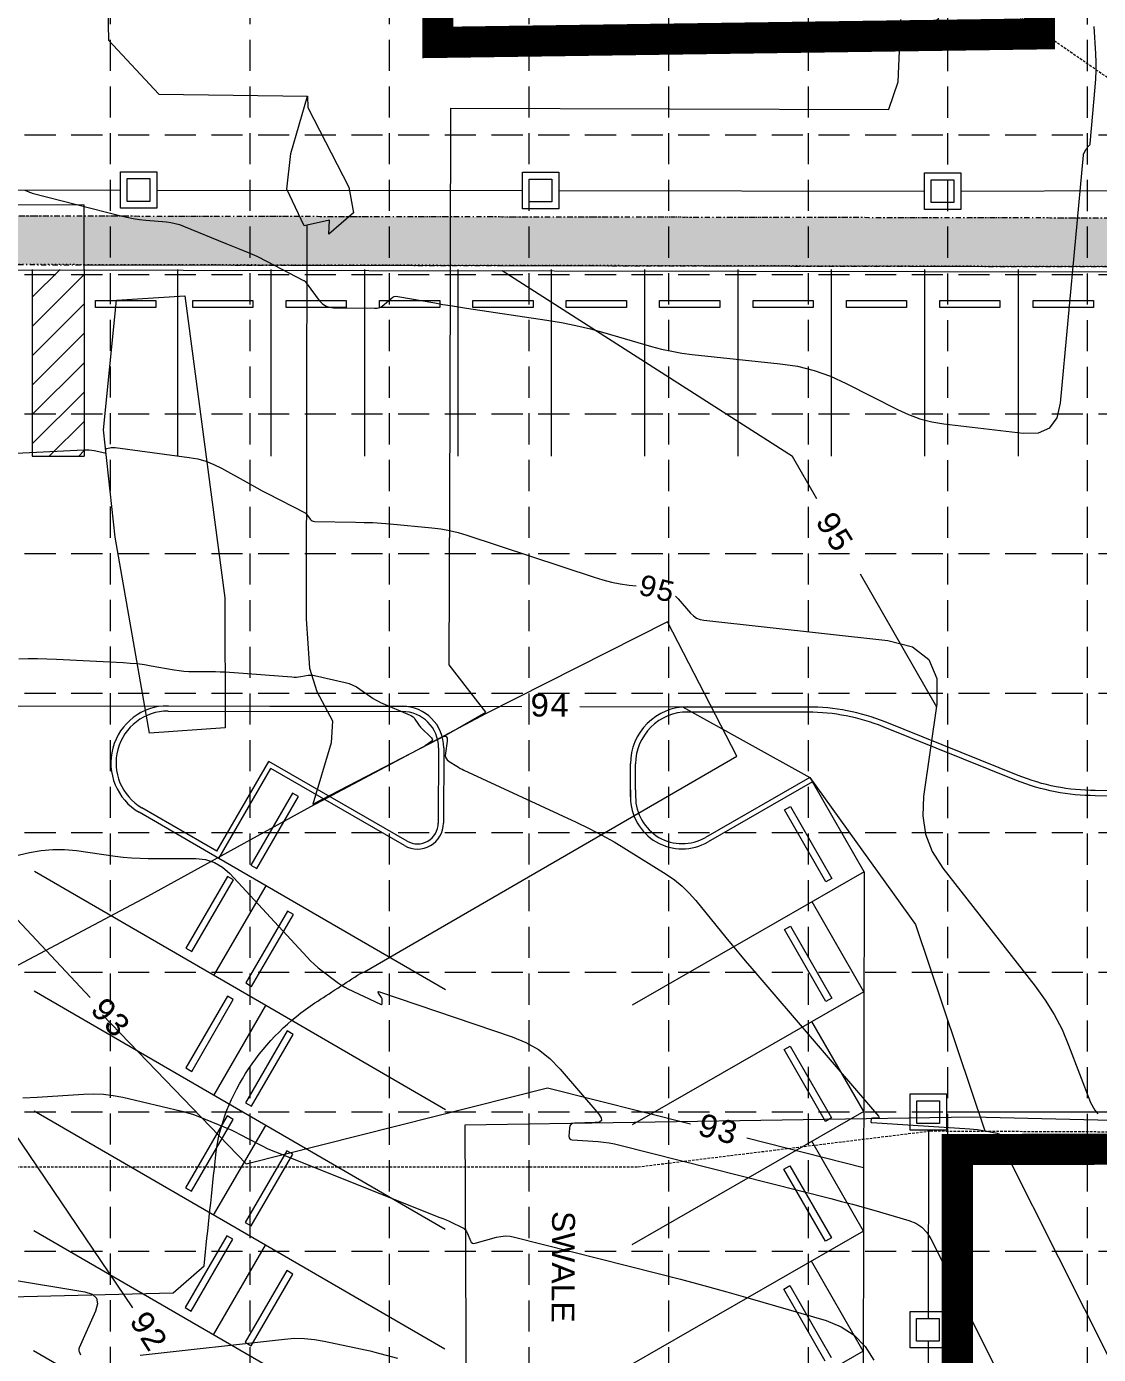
# Model space of a CAD drawing. Extents: x 4841 to 5381, y 4863 to 5725.
# Drawn here: x 5049.2 to 5152.5, y 5283.8 to 5411.8 of the extents above; entities that cross this region are included whole.
import ezdxf
from ezdxf.enums import TextEntityAlignment as Align

# ---------------------------------------------------------------- set-up
doc = ezdxf.new("R2010")
doc.units = 0
doc.header["$MEASUREMENT"] = 0
for name, pattern in [('DASHDOT', [1, 0.5, -0.25, 0, -0.25]), ('DASHED', [0.75, 0.5, -0.25]), ('DOT', [0.25, 0, -0.25]), ('HIDDEN', [0.375, 0.25, -0.125])]:
    doc.linetypes.add(name, pattern=pattern)
for name, color, linetype, lineweight in [('19', 7, 'Continuous', 0), ('2', 7, 'Continuous', 0), ('21', 7, 'Continuous', 0), ('26', 7, 'Continuous', 0), ('27', 7, 'Continuous', 0), ('3', 7, 'Continuous', 0), ('30', 7, 'Continuous', 0), ('EC', 35, 'Continuous', 0), ('PC', 35, 'Continuous', 0)]:
    doc.layers.add(name, color=color, linetype=linetype, lineweight=lineweight)
doc.layers.add('GRID', color=254, linetype='HIDDEN')
doc.layers.add('LIMITS OF DISTURBANCE', color=1, linetype='HIDDEN')
doc.styles.add('MONOTXT', font='MONOTXT')
doc.styles.get("Standard").update_dxf_attribs({"font": 'ARIAL.TTF'})

msp = doc.modelspace()

# ---------------------------------------------------------------- hatches: boundary and pattern name
at = {"layer": '26', "linetype": 'DASHDOT', "lineweight": 0}
msp.add_hatch(color=252, dxfattribs=at).paths.add_polyline_path([(5161.26, 5393.34), (5018.89, 5393.6), (5018.94, 5425.6), (5013.15, 5425.61), (5013.09, 5394.44), (5008.82, 5394.45), (5008.81, 5388.94), (5161.26, 5388.67)])

# ---------------------------------------------------------------- linework, layer by layer
at = {"layer": '2', "color": 7, "linetype": 'HIDDEN', "lineweight": 0}
for p, q in [((5181.17, 5387.7), (5144.97, 5412.7)), ((5108.13, 5301.91), (5136.3, 5305.37)), ((5136.3, 5305.37), (5193.12, 5305.12)), ((5031.69, 5301.91), (5108.13, 5301.91))]:
    msp.add_line(p, q, dxfattribs=at)
at = {"layer": '21', "color": 7, "linetype": 'Continuous', "lineweight": 0}
for p, q in [((5022.09, 5396.12), (5058.27, 5396.06)), ((5139.25, 5395.94), (5177.51, 5396.14)), ((5061.76, 5396.06), (5097.01, 5396)), ((5100.51, 5396), (5135.75, 5395.94)), ((5137.87, 5307.2), (5162.11, 5307.2)), ((5136.13, 5305.44), (5136.1, 5287.3)), ((5136.1, 5285.11), (5136.05, 5259.3))]:
    msp.add_line(p, q, dxfattribs=at)
for points in [[(5058.27, 5397.83), (5061.76, 5397.83), (5061.76, 5394.32), (5058.27, 5394.32)], [(5097.01, 5397.77), (5100.51, 5397.77), (5100.51, 5394.26), (5097.01, 5394.26)], [(5135.75, 5397.71), (5139.25, 5397.71), (5139.25, 5394.2), (5135.75, 5394.2)], [(5058.91, 5397.16), (5061.1, 5397.16), (5061.1, 5394.97), (5058.91, 5394.97)], [(5097.65, 5397.1), (5099.84, 5397.1), (5099.84, 5394.91), (5097.65, 5394.91)], [(5136.4, 5397.04), (5138.58, 5397.04), (5138.58, 5394.85), (5136.4, 5394.85)], [(5134.38, 5308.95), (5137.87, 5308.95), (5137.87, 5305.44), (5134.38, 5305.44)], [(5135.01, 5308.28), (5137.2, 5308.28), (5137.2, 5306.09), (5135.01, 5306.09)], [(5134.35, 5287.97), (5137.85, 5287.97), (5137.85, 5284.46), (5134.35, 5284.46)], [(5134.99, 5287.3), (5137.17, 5287.3), (5137.17, 5285.11), (5134.99, 5285.11)]]:
    msp.add_lwpolyline(points, close=True, dxfattribs=at)
at = {"layer": '26', "color": 41, "linetype": 'DOT', "lineweight": 0}
for p, q in [((5161.26, 5393.34), (5018.89, 5393.6)), ((5161.26, 5388.67), (5008.75, 5388.95))]:
    msp.add_line(p, q, dxfattribs=at)
at = {"layer": '26', "color": 252, "linetype": 'DASHDOT', "lineweight": 0}
for p, q in [((5161.26, 5393.34), (5018.89, 5393.6)), ((5008.81, 5388.94), (5161.26, 5388.67))]:
    msp.add_line(p, q, dxfattribs=at)
at = {"layer": '27', "color": 7, "linetype": 'Continuous', "lineweight": 0}
for p, q in [((5025.26, 5394.67), (5054.76, 5394.65)), ((5054.76, 5388.41), (5054.76, 5394.65)), ((5025.75, 5388.41), (5153.75, 5388.18)), ((5052.43, 5388.41), (5049.76, 5385.73)), ((5049.76, 5388.41), (5049.76, 5370.41)), ((5054.76, 5388.86), (5154.25, 5388.68)), ((5054.76, 5388.41), (5054.76, 5370.41)), ((5063.76, 5388.41), (5063.76, 5370.41)), ((5072.76, 5388.41), (5072.76, 5370.41)), ((5081.76, 5388.41), (5081.76, 5370.41)), ((5090.76, 5388.41), (5090.76, 5370.41)), ((5099.76, 5388.41), (5099.76, 5370.41)), ((5108.76, 5388.41), (5108.76, 5370.41)), ((5117.76, 5388.41), (5117.76, 5370.41)), ((5126.76, 5388.41), (5126.76, 5370.41)), ((5135.76, 5388.41), (5135.76, 5370.41)), ((5144.76, 5388.41), (5144.76, 5370.41)), ((5054.76, 5387.91), (5049.76, 5382.91)), ((5054.76, 5385.08), (5049.76, 5380.08)), ((5054.76, 5382.25), (5049.76, 5377.25)), ((5054.76, 5379.42), (5049.76, 5374.42)), ((5054.76, 5376.59), (5049.76, 5371.59)), ((5054.76, 5373.76), (5051.4, 5370.41)), ((5054.76, 5370.39), (5049.76, 5370.39)), ((5062.83, 5346.34), (5085.41, 5346.3)), ((5112.41, 5346.25), (5124.59, 5346.23)), ((5062.84, 5345.84), (5085.41, 5345.8)), ((5112.41, 5345.75), (5124.59, 5345.73)), ((5088.91, 5342.3), (5088.88, 5335.03)), ((5089.41, 5342.29), (5089.38, 5335.03)), ((5067.54, 5332.33), (5072.56, 5340.98)), ((5067.73, 5331.64), (5072.74, 5340.3)), ((5085.88, 5333.31), (5072.56, 5340.97)), ((5085.63, 5332.87), (5072.74, 5340.29)), ((5107.4, 5337.57), (5107.4, 5340.77)), ((5107.9, 5338.26), (5107.9, 5340.76)), ((5124.69, 5339.44), (5114.64, 5333.66)), ((5124.94, 5339.01), (5114.89, 5333.23)), ((5124.69, 5339.44), (5124.94, 5339.01)), ((5129.93, 5330.34), (5124.94, 5339.01)), ((5074.83, 5337.93), (5070.82, 5331)), ((5071.4, 5330.67), (5075.41, 5337.59)), ((5075.41, 5337.59), (5074.83, 5337.93)), ((5107.4, 5338.26), (5107.4, 5337.57)), ((5107.9, 5338.26), (5107.9, 5337.57)), ((5067.73, 5331.64), (5060.07, 5336.08)), ((5067.54, 5332.33), (5060.32, 5336.52)), ((5122.26, 5336.32), (5122.84, 5336.65)), ((5126.25, 5329.38), (5122.26, 5336.32)), ((5122.84, 5336.65), (5126.83, 5329.71)), ((5089.59, 5318.97), (5067.73, 5331.64)), ((5070.82, 5331), (5071.4, 5330.67)), ((5072.27, 5317.45), (5049.97, 5330.38)), ((5068.58, 5329.91), (5064.56, 5322.99)), ((5065.14, 5322.65), (5069.15, 5329.57)), ((5069.15, 5329.57), (5068.58, 5329.91)), ((5129.93, 5330.34), (5107.58, 5317.49)), ((5126.83, 5329.71), (5126.25, 5329.38)), ((5129.93, 5330.34), (5129.48, 5076.62)), ((5067.27, 5320.35), (5072.29, 5329)), ((5129.91, 5318.79), (5124.92, 5327.46)), ((5074.34, 5326.56), (5070.33, 5319.64)), ((5070.9, 5319.3), (5074.92, 5326.22)), ((5074.92, 5326.22), (5074.34, 5326.56)), ((5122.24, 5324.77), (5122.82, 5325.1)), ((5126.23, 5317.83), (5122.24, 5324.77)), ((5122.82, 5325.1), (5126.81, 5318.17)), ((5064.56, 5322.99), (5065.14, 5322.65)), ((5070.33, 5319.64), (5070.9, 5319.3)), ((5072.25, 5305.91), (5049.95, 5318.83)), ((5068.56, 5318.36), (5064.54, 5311.44)), ((5065.12, 5311.11), (5069.13, 5318.03)), ((5069.13, 5318.03), (5068.56, 5318.36)), ((5129.91, 5318.79), (5107.56, 5305.95)), ((5126.81, 5318.17), (5126.23, 5317.83)), ((5067.25, 5308.8), (5072.27, 5317.45)), ((5089.57, 5307.42), (5072.27, 5317.45)), ((5129.89, 5307.25), (5124.9, 5315.92)), ((5074.32, 5315.01), (5070.31, 5308.09)), ((5070.88, 5307.76), (5074.9, 5314.68)), ((5074.9, 5314.68), (5074.32, 5315.01)), ((5122.22, 5313.22), (5122.8, 5313.55)), ((5126.21, 5306.29), (5122.22, 5313.22)), ((5122.8, 5313.55), (5126.79, 5306.62)), ((5064.54, 5311.44), (5065.12, 5311.11)), ((5070.31, 5308.09), (5070.88, 5307.76)), ((5072.23, 5294.36), (5049.93, 5307.28)), ((5068.54, 5306.81), (5064.52, 5299.89)), ((5069.11, 5306.48), (5068.54, 5306.81)), ((5129.89, 5307.25), (5107.54, 5294.4)), ((5126.79, 5306.62), (5126.21, 5306.29)), ((5065.1, 5299.56), (5069.11, 5306.48)), ((5067.23, 5297.25), (5072.25, 5305.91)), ((5089.55, 5295.87), (5072.25, 5305.91)), ((5129.87, 5295.7), (5124.88, 5304.37)), ((5074.3, 5303.46), (5070.29, 5296.54)), ((5070.86, 5296.21), (5074.88, 5303.13)), ((5074.88, 5303.13), (5074.3, 5303.46)), ((5122.2, 5301.67), (5122.78, 5302.01)), ((5126.19, 5294.74), (5122.2, 5301.67)), ((5122.78, 5302.01), (5126.77, 5295.07)), ((5064.52, 5299.89), (5065.1, 5299.56)), ((5070.29, 5296.54), (5070.86, 5296.21)), ((5072.21, 5282.81), (5049.91, 5295.74)), ((5068.52, 5295.27), (5064.5, 5288.35)), ((5069.09, 5294.93), (5068.52, 5295.27)), ((5129.87, 5295.7), (5107.52, 5282.85)), ((5126.77, 5295.07), (5126.19, 5294.74)), ((5065.08, 5288.01), (5069.09, 5294.93)), ((5067.21, 5285.71), (5072.23, 5294.36)), ((5089.53, 5284.33), (5072.23, 5294.36)), ((5129.84, 5284.15), (5124.86, 5292.82)), ((5074.28, 5291.92), (5070.27, 5285)), ((5070.84, 5284.66), (5074.86, 5291.58)), ((5074.86, 5291.58), (5074.28, 5291.92)), ((5122.18, 5290.13), (5122.76, 5290.46)), ((5126.17, 5283.19), (5122.18, 5290.13)), ((5122.76, 5290.46), (5126.75, 5283.52)), ((5064.5, 5288.35), (5065.08, 5288.01)), ((5070.27, 5285), (5070.84, 5284.66)), ((5072.19, 5271.26), (5049.89, 5284.19)), ((5129.84, 5284.15), (5107.5, 5271.31))]:
    msp.add_line(p, q, dxfattribs=at)
for points in [[(5044.79, 5427.92), (5045.12, 5421.19), (5056.17, 5421.65), (5056.87, 5421.14), (5057.11, 5410.52), (5061.94, 5405.29), (5076.29, 5405.11)], [(5076.21, 5392.68), (5076.14, 5354.72), (5076.46, 5349.98), (5077.17, 5347.71), (5078.68, 5344.91), (5078.57, 5342.78), (5076.78, 5336.88), (5089.69, 5343.56), (5093.46, 5345.72), (5089.95, 5350.3), (5090.04, 5374.81), (5090.11, 5403.96), (5132.3, 5403.83), (5132.31, 5403.84), (5133.22, 5406.48), (5133.45, 5412.49)], [(5076.29, 5405.11), (5076.31, 5404.02), (5080.28, 5396.34), (5080.71, 5393.87), (5078.35, 5391.8), (5078.4, 5393.15), (5075.97, 5392.61), (5074.3, 5396.14), (5074.67, 5399.57), (5076.29, 5405.11)], [(5061.07, 5343.7), (5057.75, 5362.61), (5056.63, 5372.94), (5057.87, 5385.43), (5064.46, 5385.86), (5068.3, 5356.74), (5068.34, 5344.21), (5061.07, 5343.7)], [(5061.66, 5385.41), (5061.66, 5384.74), (5055.86, 5384.74), (5055.86, 5385.41), (5061.66, 5385.41)], [(5071.02, 5385.41), (5071.02, 5384.74), (5065.22, 5384.74), (5065.22, 5385.41), (5071.02, 5385.41)], [(5080.02, 5385.41), (5080.02, 5384.74), (5074.22, 5384.74), (5074.22, 5385.41), (5080.02, 5385.41)], [(5089.02, 5385.41), (5089.02, 5384.74), (5083.22, 5384.74), (5083.22, 5385.41), (5089.02, 5385.41)], [(5098.02, 5385.41), (5098.02, 5384.74), (5092.22, 5384.74), (5092.22, 5385.41), (5098.02, 5385.41)], [(5107.02, 5385.41), (5107.02, 5384.74), (5101.22, 5384.74), (5101.22, 5385.41), (5107.02, 5385.41)], [(5116.02, 5385.41), (5116.02, 5384.74), (5110.22, 5384.74), (5110.22, 5385.41), (5116.02, 5385.41)], [(5125.02, 5385.41), (5125.02, 5384.74), (5119.22, 5384.74), (5119.22, 5385.41), (5125.02, 5385.41)], [(5134.02, 5385.41), (5134.02, 5384.74), (5128.22, 5384.74), (5128.22, 5385.41), (5134.02, 5385.41)], [(5143.02, 5385.41), (5143.02, 5384.74), (5137.22, 5384.74), (5137.22, 5385.41), (5143.02, 5385.41)], [(5152.02, 5385.41), (5152.02, 5384.74), (5146.22, 5384.74), (5146.22, 5385.41), (5152.02, 5385.41)], [(5117.66, 5341.49), (5110.97, 5354.45), (5093.5, 5345.62), (5076.57, 5336.6), (5060.85, 5327.97), (5029.67, 5311.42), (5011.96, 5301.63), (5011.96, 5300.57), (5013.32, 5298.82), (5012.92, 5284.33), (5028.68, 5284.59), (5028.25, 5289.86), (5043.66, 5289.29), (5063.33, 5289.75), (5066.31, 5292.36)], [(5081.38, 5320.56), (5081.78, 5320.71), (5117.66, 5341.49)], [(5028.25, 5128.18), (5090.44, 5128.78), (5085.33, 5179.69), (5091.27, 5229.37), (5091.62, 5279.25), (5091.47, 5305.96), (5140.33, 5306.74), (5186.05, 5305.63), (5210.44, 5306.07)]]:
    msp.add_lwpolyline(points, dxfattribs=at)
for points in [[(5215.44, 5338.07), (5152.21, 5338.18, -0.095415), (5144.78, 5339.63), (5144.78, 5339.63), (5131.95, 5344.79), (5131.94, 5344.79, 0.095415), (5124.52, 5346.23), (5124.52, 5346.23), (5112.91, 5346.25)], [(5215.44, 5337.57), (5152.21, 5337.68, -0.095415), (5144.6, 5339.16), (5144.6, 5339.16), (5131.76, 5344.32), (5131.76, 5344.33, 0.095415), (5124.52, 5345.73), (5124.52, 5345.73), (5112.91, 5345.75)]]:
    msp.add_lwpolyline(points, format="xyb", dxfattribs=at)
for centre, radius, start, end in [((5062.83, 5340.84), 5.5, 89.8983, 239.8983), ((5085.41, 5342.3), 4, 359.8983, 89.8983), ((5112.9, 5340.75), 5.5, 89.8992, 179.8992), ((5062.83, 5340.84), 5, 89.8983, 239.8983), ((5085.41, 5342.3), 3.5, 359.8983, 89.8983), ((5112.9, 5340.75), 5, 89.8992, 179.8992), ((5112.4, 5337.56), 5, 179.8983, 299.8983), ((5112.4, 5337.56), 4.5, 179.8983, 299.8983), ((5086.88, 5335.04), 2.5, 239.8983, 359.9539), ((5086.88, 5335.04), 2, 239.8983, 359.9539)]:
    msp.add_arc(centre, radius, start, end, dxfattribs=at)
msp.add_open_spline([(5066.31, 5292.36), (5066.69, 5295.94), (5067.07, 5299.51), (5067.45, 5303.08), (5068.07, 5308.87), (5072.12, 5314.53), (5077, 5317.71), (5078.46, 5318.66), (5079.92, 5319.61), (5081.38, 5320.56)], degree=3, knots=[0, 0, 0, 0, 0.322187, 0.322187, 0.322187, 0.843887, 0.843887, 0.843887, 1, 1, 1, 1], dxfattribs=at)
at = {"layer": '3', "color": 7, "linetype": 'Continuous', "lineweight": 0}
for p, q in [((5063.76, 5388.41), (5063.76, 5370.41)), ((5140.26, 5304.65), (5137.18, 4999.56)), ((5218.04, 5304.15), (5140.26, 5304.65))]:
    msp.add_line(p, q, dxfattribs=at)
at = {"layer": '30', "color": 7, "linetype": 'Continuous', "lineweight": 0}
msp.add_line((5054.76, 5370.94), (5054.23, 5370.41), dxfattribs=at)
at = {"layer": 'EC', "color": 35, "linetype": 'Continuous', "lineweight": 0}
for points in [[(5049.04, 5396.05), (5049.42, 5395.88), (5049.5, 5395.85), (5049.59, 5395.82), (5049.67, 5395.79), (5049.76, 5395.77), (5058.29, 5393.57), (5058.88, 5393.43), (5059.48, 5393.31), (5060.09, 5393.22), (5060.69, 5393.16), (5062.69, 5392.99), (5063.11, 5392.94), (5063.53, 5392.85), (5063.94, 5392.74), (5064.34, 5392.59), (5068.41, 5390.91), (5068.73, 5390.78), (5069.05, 5390.65), (5069.37, 5390.53), (5069.69, 5390.4), (5070.73, 5389.98), (5070.95, 5389.89), (5071.17, 5389.79), (5071.39, 5389.69), (5071.6, 5389.58), (5075.91, 5387.35), (5075.95, 5387.33), (5075.99, 5387.3), (5076.02, 5387.27), (5076.06, 5387.23), (5076.16, 5387.11), (5076.18, 5387.08), (5076.2, 5387.06), (5076.22, 5387.03), (5076.24, 5387), (5077.42, 5385.41), (5077.7, 5385.11), (5078.02, 5384.9), (5078.38, 5384.77), (5078.78, 5384.72), (5082.73, 5384.66), (5082.99, 5384.68), (5083.24, 5384.74), (5083.47, 5384.86), (5083.68, 5385.02), (5084.34, 5385.62), (5084.49, 5385.73), (5084.65, 5385.79), (5084.82, 5385.82), (5085, 5385.81), (5088.55, 5385.18), (5089.31, 5385.04), (5090.07, 5384.92), (5090.83, 5384.79), (5091.59, 5384.68), (5099.34, 5383.52), (5100.75, 5383.28), (5102.15, 5383), (5103.55, 5382.67), (5104.93, 5382.29), (5109.43, 5380.99), (5110.4, 5380.73), (5111.38, 5380.52), (5112.37, 5380.35), (5113.36, 5380.22), (5121.83, 5379.32), (5123.49, 5379.07), (5125.11, 5378.67), (5126.68, 5378.12), (5128.21, 5377.42), (5133.13, 5374.9), (5134.2, 5374.41), (5135.31, 5374.02), (5136.44, 5373.73), (5137.6, 5373.54), (5145.26, 5372.62), (5146.72, 5372.66), (5147.81, 5373.15), (5148.52, 5374.11), (5148.86, 5375.52), (5151.07, 5399.41), (5151.07, 5399.41), (5151.07, 5399.41), (5151.07, 5399.41), (5151.07, 5399.41), (5151.07, 5399.41), (5151.07, 5399.41), (5151.07, 5399.41), (5151.07, 5399.42), (5151.07, 5399.42), (5151.07, 5399.5), (5151.07, 5399.52), (5151.07, 5399.54), (5151.08, 5399.56), (5151.09, 5399.57), (5151.34, 5399.99), (5151.38, 5400.05), (5151.42, 5400.11), (5151.46, 5400.16), (5151.5, 5400.22), (5151.65, 5400.39), (5151.67, 5400.43), (5151.7, 5400.47), (5151.71, 5400.51), (5151.72, 5400.56), (5152.2, 5405.97), (5152.26, 5406.78), (5152.29, 5407.58), (5152.29, 5408.38), (5152.26, 5409.19), (5152.11, 5411.82)], [(5099.18, 5411.86), (5098.98, 5411.81), (5098.78, 5411.79), (5098.58, 5411.78), (5096, 5411.82), (5095.92, 5411.82), (5095.85, 5411.79), (5095.78, 5411.74), (5095.73, 5411.68), (5095.58, 5411.43), (5095.54, 5411.38), (5095.5, 5411.34), (5095.45, 5411.31), (5095.39, 5411.29), (5092.28, 5410.51), (5092.06, 5410.45), (5091.85, 5410.37), (5091.64, 5410.29), (5091.44, 5410.19), (5090.79, 5409.84), (5090.66, 5409.8), (5090.55, 5409.8), (5090.46, 5409.87), (5090.39, 5409.98), (5090.1, 5410.61), (5090.04, 5410.73), (5089.95, 5410.85), (5089.85, 5410.95), (5089.74, 5411.04), (5088.37, 5411.98)], [(5137.13, 5412.6), (5134.12, 5410.06), (5133.82, 5409.85), (5133.6, 5409.84), (5133.48, 5410.02), (5133.45, 5410.38), (5133.51, 5411.9)], [(5044.9, 5370.55), (5054.74, 5371.02), (5054.99, 5371.02), (5055.24, 5371.01), (5055.49, 5370.98), (5055.73, 5370.94), (5056.75, 5370.73), (5056.8, 5370.73), (5056.84, 5370.74), (5056.86, 5370.78), (5056.86, 5370.83), (5056.85, 5371.04), (5056.85, 5371.08), (5056.86, 5371.11), (5056.89, 5371.13), (5056.93, 5371.15), (5057.37, 5371.24), (5057.46, 5371.25), (5057.56, 5371.26), (5057.65, 5371.26), (5057.75, 5371.25), (5064.89, 5370.29), (5065.7, 5370.14), (5066.49, 5369.92), (5067.26, 5369.62), (5068, 5369.25), (5070.38, 5367.92), (5070.89, 5367.64), (5071.41, 5367.36), (5071.92, 5367.08), (5072.44, 5366.81), (5076.07, 5364.94), (5076.08, 5364.93), (5076.09, 5364.92), (5076.11, 5364.91), (5076.12, 5364.9), (5076.15, 5364.86), (5076.15, 5364.85), (5076.16, 5364.85), (5076.17, 5364.84), (5076.17, 5364.83), (5076.54, 5364.33), (5076.63, 5364.24), (5076.73, 5364.17), (5076.84, 5364.13), (5076.97, 5364.11), (5080.9, 5364.05), (5081.74, 5364.03), (5082.58, 5364), (5083.42, 5363.95), (5084.26, 5363.88), (5088.28, 5363.51), (5089.13, 5363.41), (5089.98, 5363.26), (5090.81, 5363.06), (5091.64, 5362.81), (5103.91, 5358.73), (5104.74, 5358.48), (5105.57, 5358.27), (5106.42, 5358.1), (5107.28, 5357.98), (5107.95, 5357.9)], [(5111.76, 5356.93), (5112.02, 5356.66), (5113.2, 5355.28), (5113.47, 5355.01), (5113.77, 5354.81), (5114.11, 5354.67), (5114.48, 5354.6), (5132.22, 5352.64), (5134.58, 5352.03), (5136.16, 5350.81), (5136.94, 5348.99), (5136.94, 5346.55), (5135.66, 5337.6), (5135.57, 5335.73), (5135.84, 5333.96), (5136.49, 5332.29), (5137.5, 5330.71), (5146.42, 5319.32), (5147.39, 5317.99), (5148.24, 5316.6), (5149, 5315.15), (5149.64, 5313.64), (5151.76, 5308.12), (5152.15, 5307.36), (5152.46, 5307.02)], [(5048.46, 5350.88), (5049.36, 5350.9), (5050.27, 5350.9), (5051.17, 5350.89), (5052.08, 5350.85), (5058.52, 5350.52), (5059.2, 5350.47), (5059.88, 5350.41), (5060.56, 5350.32), (5061.23, 5350.21), (5063.43, 5349.82), (5063.9, 5349.74), (5064.37, 5349.69), (5064.85, 5349.66), (5065.33, 5349.65), (5067.42, 5349.64), (5067.87, 5349.63), (5068.32, 5349.62), (5068.77, 5349.6), (5069.22, 5349.57), (5074.78, 5349.13), (5075, 5349.12), (5075.22, 5349.12), (5075.43, 5349.14), (5075.65, 5349.17), (5076.36, 5349.29), (5076.51, 5349.3), (5076.66, 5349.31), (5076.81, 5349.29), (5076.96, 5349.27), (5079.92, 5348.6), (5080.29, 5348.49), (5080.65, 5348.35), (5081, 5348.18), (5081.33, 5347.96), (5082.37, 5347.21), (5082.6, 5347.06), (5082.84, 5346.92), (5083.08, 5346.79), (5083.33, 5346.67), (5086.19, 5345.46), (5086.32, 5345.39), (5086.45, 5345.3), (5086.55, 5345.2), (5086.64, 5345.07), (5086.91, 5344.64), (5086.97, 5344.54), (5087.04, 5344.46), (5087.11, 5344.37), (5087.18, 5344.29), (5088.22, 5343.27), (5088.3, 5343.16), (5088.32, 5343.06), (5088.28, 5342.97), (5088.18, 5342.88), (5087.61, 5342.49), (5087.6, 5342.49), (5087.6, 5342.48), (5087.6, 5342.48), (5087.6, 5342.48), (5087.59, 5342.48), (5087.59, 5342.48), (5087.59, 5342.48), (5087.59, 5342.48), (5087.59, 5342.48), (5089.2, 5343.32), (5089.48, 5343.42), (5089.66, 5343.39), (5089.74, 5343.23), (5089.74, 5342.93), (5089.57, 5341.77), (5089.56, 5341.53), (5089.62, 5341.32), (5089.74, 5341.14), (5089.92, 5340.99), (5090.68, 5340.52), (5090.84, 5340.42), (5091.01, 5340.32), (5091.18, 5340.23), (5091.35, 5340.15), (5102.17, 5335.13), (5103.42, 5334.53), (5104.64, 5333.89), (5105.84, 5333.22), (5107.03, 5332.5), (5110.85, 5330.11), (5111.65, 5329.57), (5112.39, 5328.96), (5113.08, 5328.3), (5113.71, 5327.58), (5116.59, 5324.03), (5117.21, 5323.27), (5117.84, 5322.52), (5118.47, 5321.77), (5119.1, 5321.02), (5131.3, 5306.8), (5131.36, 5306.72), (5131.37, 5306.65), (5131.32, 5306.61), (5131.21, 5306.6), (5130.72, 5306.59), (5130.66, 5306.58), (5130.62, 5306.56), (5130.6, 5306.52), (5130.59, 5306.46), (5130.58, 5306.27), (5130.58, 5306.23), (5130.6, 5306.2), (5130.62, 5306.19), (5130.66, 5306.18), (5140.12, 5305.57), (5140.48, 5305.54), (5140.85, 5305.5), (5141.21, 5305.45), (5141.57, 5305.38), (5142.74, 5305.14), (5142.96, 5305.06), (5143.13, 5304.94), (5143.25, 5304.76), (5143.32, 5304.54), (5143.47, 5303.73), (5143.5, 5303.56), (5143.55, 5303.39), (5143.61, 5303.23), (5143.69, 5303.07), (5153.64, 5283.27)], [(5040.66, 5330.14), (5049.49, 5332.2), (5050.61, 5332.41), (5051.74, 5332.51), (5052.87, 5332.51), (5054.01, 5332.4), (5057.73, 5331.87), (5058.53, 5331.77), (5059.33, 5331.7), (5060.14, 5331.66), (5060.94, 5331.64), (5065.51, 5331.62), (5066.45, 5331.52), (5067.31, 5331.25), (5068.09, 5330.8), (5068.8, 5330.17), (5076.24, 5322.13), (5076.58, 5321.77), (5076.94, 5321.43), (5077.32, 5321.1), (5077.71, 5320.79), (5079, 5319.8), (5079.28, 5319.6), (5079.57, 5319.41), (5079.87, 5319.23), (5080.18, 5319.08), (5083.32, 5317.58), (5083.4, 5317.56), (5083.45, 5317.57), (5083.48, 5317.61), (5083.49, 5317.69), (5083.49, 5317.99), (5083.48, 5318.05), (5083.47, 5318.11), (5083.45, 5318.17), (5083.42, 5318.23), (5083.13, 5318.66), (5083.1, 5318.74), (5083.1, 5318.79), (5083.14, 5318.8), (5083.23, 5318.78), (5096.01, 5314.45), (5097.33, 5313.91), (5098.54, 5313.21), (5099.65, 5312.35), (5100.64, 5311.33), (5104.36, 5306.99), (5104.6, 5306.64), (5104.61, 5306.39), (5104.41, 5306.23), (5104, 5306.17), (5102.03, 5306.13), (5101.82, 5306.1), (5101.66, 5306), (5101.56, 5305.85), (5101.52, 5305.64), (5101.48, 5304.86), (5101.5, 5304.71), (5101.55, 5304.6), (5101.66, 5304.53), (5101.8, 5304.5), (5104.28, 5304.34), (5104.81, 5304.29), (5105.34, 5304.22), (5105.86, 5304.13), (5106.38, 5304.01), (5126.72, 5298.85), (5127.76, 5298.58), (5128.8, 5298.3), (5129.84, 5298.02), (5130.87, 5297.72), (5134.24, 5296.74), (5134.92, 5296.47), (5135.5, 5296.09), (5135.98, 5295.59), (5136.37, 5294.97), (5142.92, 5281.94)], [(5048.85, 5308.57), (5050.22, 5308.64), (5054.7, 5308.93), (5055.66, 5308.96), (5056.61, 5308.91), (5057.55, 5308.79), (5058.49, 5308.61), (5064.16, 5307.26), (5064.74, 5307.11), (5065.31, 5306.94), (5065.87, 5306.74), (5066.43, 5306.52), (5068.23, 5305.77), (5068.61, 5305.61), (5068.99, 5305.43), (5069.36, 5305.25), (5069.74, 5305.06), (5071.58, 5304.09), (5071.98, 5303.89), (5072.38, 5303.69), (5072.78, 5303.51), (5073.2, 5303.34), (5089.05, 5297.04), (5089.34, 5296.92), (5089.63, 5296.79), (5089.92, 5296.67), (5090.2, 5296.53), (5091.13, 5296.09), (5091.31, 5295.99), (5091.47, 5295.85), (5091.59, 5295.69), (5091.69, 5295.5), (5091.99, 5294.77), (5092.07, 5294.64), (5092.17, 5294.56), (5092.3, 5294.53), (5092.45, 5294.55), (5094.49, 5295.12), (5094.92, 5295.21), (5095.36, 5295.25), (5095.8, 5295.22), (5096.24, 5295.14), (5109.96, 5291.66), (5112.22, 5291.08), (5114.47, 5290.48), (5116.71, 5289.85), (5118.95, 5289.21), (5126.27, 5287.09), (5127.73, 5286.5), (5128.98, 5285.67), (5130.03, 5284.59), (5130.86, 5283.26)], [(5047.27, 5291.11), (5054.83, 5289.87), (5055.53, 5289.65), (5055.94, 5289.26), (5056.04, 5288.71), (5055.84, 5288), (5054.28, 5284.46), (5054.25, 5284.37), (5054.24, 5284.28), (5054.25, 5284.19), (5054.28, 5284.1), (5054.42, 5283.8)], [(5060.15, 5283.77), (5074.08, 5285.31), (5075.04, 5285.38), (5076, 5285.37), (5076.95, 5285.28), (5077.9, 5285.12), (5081.38, 5284.38), (5081.85, 5284.28), (5082.32, 5284.17), (5082.78, 5284.06), (5083.25, 5283.93), (5084.97, 5283.47)]]:
    msp.add_lwpolyline(points, dxfattribs=at)
at = {"layer": 'GRID', "color": 252, "linetype": 'HIDDEN', "lineweight": 0, "ltscale": 12}
for p, q in [((5057.3, 4930.55), (5057.3, 5710.77)), ((5070.75, 4930.54), (5070.75, 5710.77)), ((5084.2, 4930.54), (5084.2, 5710.77)), ((5097.65, 4930.54), (5097.65, 5710.77)), ((5111.1, 4930.54), (5111.1, 5710.77)), ((5124.56, 4930.54), (5124.56, 5710.77)), ((5138.01, 4930.53), (5138.01, 5710.77)), ((5151.46, 4930.53), (5151.46, 5710.77)), ((4855.52, 5401.38), (5366.69, 5401.38)), ((4855.52, 5387.93), (5366.69, 5387.93)), ((4855.52, 5374.48), (5366.69, 5374.48)), ((4855.52, 5361.03), (5366.69, 5361.03)), ((4855.52, 5347.58), (5366.69, 5347.58)), ((4855.52, 5334.12), (5366.69, 5334.12)), ((4855.52, 5320.67), (5366.69, 5320.67)), ((4855.52, 5307.22), (5366.69, 5307.22)), ((4855.52, 5293.77), (5366.69, 5293.77))]:
    msp.add_line(p, q, dxfattribs=at)
at = {"layer": 'LIMITS OF DISTURBANCE', "linetype": 'DASHED', "lineweight": 0, "ltscale": 30, "const_width": 3, "flags": 128}
msp.add_lwpolyline([(5146.21, 5524.16), (5210.25, 5524.32), (5213.48, 5510.32, -0.091575), (5225.97, 5303.73), (5138.91, 5303.58), (5138.87, 5001.88), (5003.35, 5002.06), (5003.52, 5125.06), (5029.46, 5124.73), (5029.84, 5285.43), (5006.29, 5285.75), (5005.64, 5285.75), (5006.55, 5423.34), (5028.02, 5424), (5029.84, 5426.4), (5065.18, 5426.5), (5064.99, 5445.91), (5028.89, 5445.25), (5027.18, 5447.53), (5006.96, 5447.33), (5007.68, 5515.62), (5089.33, 5514.46), (5088.84, 5410.29), (5146.83, 5411.11), (5147.09, 5525.58), (5147.09, 5525.58)], format="xyb", dxfattribs=at)
at = {"layer": 'PC', "color": 35, "linetype": 'Continuous', "lineweight": 0}
for p, q in [((5136.94, 5346.21), (5129.57, 5359.02)), ((5048.35, 5346.33), (5096.93, 5346.27)), ((5041.94, 5332.5), (5055.35, 5318.22)), ((5056.53, 5316.55), (5070.38, 5302.21)), ((5041.95, 5314.14), (5059.42, 5288.31)), ((5070.38, 5302.21), (5099.42, 5309.53)), ((5099.42, 5309.53), (5113.18, 5306.06)), ((5118.61, 5304.69), (5129.88, 5301.84))]:
    msp.add_line(p, q, dxfattribs=at)
for points in [[(5125.38, 5366.31), (5123.03, 5370.39), (5095.04, 5388.28)], [(5102.53, 5346.27), (5112.41, 5346.25), (5124.69, 5339.44), (5134.87, 5325.27), (5141.56, 5305.38)]]:
    msp.add_lwpolyline(points, dxfattribs=at)

# ---------------------------------------------------------------- texts
at = {"layer": '19', "color": 5, "linetype": 'Continuous', "lineweight": 0}
msp.add_text('SWALE', height=2.2, rotation=269.6398, dxfattribs=at).set_placement((5099.83, 5292.28), align=Align.CENTER)
at = {"layer": 'EC', "color": 35, "linetype": 'Continuous', "lineweight": 0, "style": 'MONOTXT'}
msp.add_text('95', height=2, rotation=345.6409, dxfattribs=at).set_placement((5109.94, 5357.67), align=Align.MIDDLE)
at = {"layer": 'PC', "color": 35, "linetype": 'Continuous', "lineweight": 0, "style": 'MONOTXT'}
for s, rotation, p in [('95', 301.9713, (5126.07, 5364.77)), ('94', 359.6398, (5097.71, 5346.42)), ('93', 311.6877, (5056.03, 5317.77)), ('93', 344.3189, (5114, 5306.09)), ('92', 302.7947, (5059.94, 5287.71))]:
    msp.add_text(s, height=2.2, rotation=rotation, dxfattribs=at).set_placement(p, align=Align.MIDDLE_LEFT)

doc.saveas('drawing.dxf')
